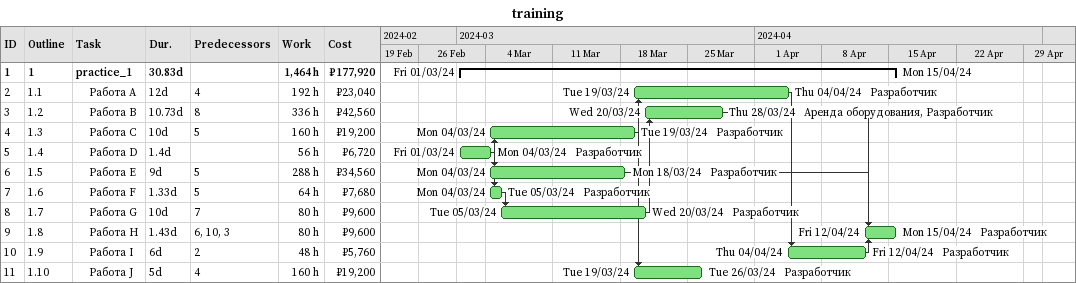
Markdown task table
training

| ID | WBS | Task | Duration | Start | Finish | Predecessors | Resources | Work (h) | Cost (₽) |
|---|---|---|---|---|---|---|---|---|---|
| 1 | 1 | **practice_1** | 30.83d | 2024-03-01 | 2024-04-15 |  |  | 1464 | 177920 |
| 2 | 1.1 | Работа A | 12d | 2024-03-19 | 2024-04-04 | 4 | Разработчик | 192 | 23040 |
| 3 | 1.2 | Работа B | 10.73d | 2024-03-20 | 2024-03-28 | 8 | Аренда оборудования, Разработчик | 336 | 42560 |
| 4 | 1.3 | Работа С | 10d | 2024-03-04 | 2024-03-19 | 5 | Разработчик | 160 | 19200 |
| 5 | 1.4 | Работа D | 1.4d | 2024-03-01 | 2024-03-04 |  | Разработчик | 56 | 6720 |
| 6 | 1.5 | Работа E | 9d | 2024-03-04 | 2024-03-18 | 5 | Разработчик | 288 | 34560 |
| 7 | 1.6 | Работа F | 1.33d | 2024-03-04 | 2024-03-05 | 5 | Разработчик | 64 | 7680 |
| 8 | 1.7 | Работа G | 10d | 2024-03-05 | 2024-03-20 | 7 | Разработчик | 80 | 9600 |
| 9 | 1.8 | Работа H | 1.43d | 2024-04-12 | 2024-04-15 | 6, 10, 3 | Разработчик | 80 | 9600 |
| 10 | 1.9 | Работа I | 6d | 2024-04-04 | 2024-04-12 | 2 | Разработчик | 48 | 5760 |
| 11 | 1.10 | Работа J | 5d | 2024-03-19 | 2024-03-26 | 4 | Разработчик | 160 | 19200 |
